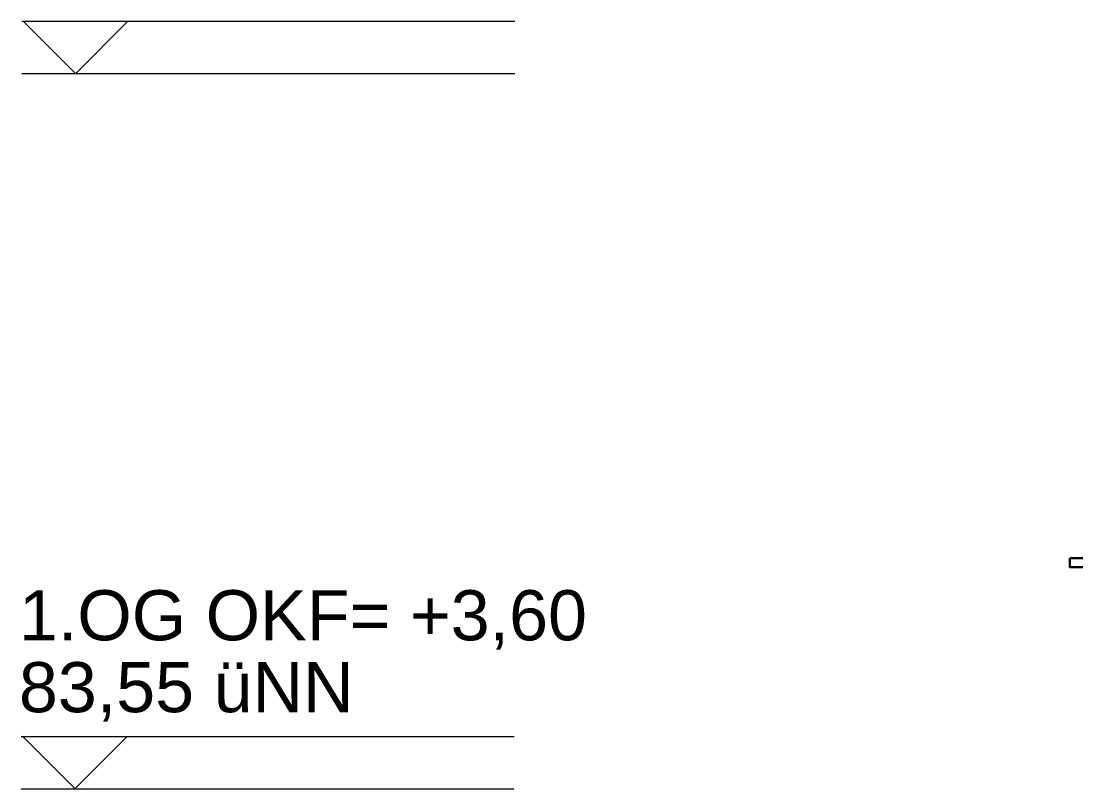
# Model space of a CAD drawing. Header units: millimetres. Extents: x 2 to 42044, y 4087 to 28530.
# Drawn here: x 3112 to 7389, y 12213 to 15324 of the extents above; entities that cross this region are included whole.
import ezdxf

# ---------------------------------------------------------------- set-up
doc = ezdxf.new("R2010")
doc.units = ezdxf.units.MM
doc.header["$LTSCALE"] = 50
doc.layers.add('05_Linien_stark', color=7, linetype='Continuous')
doc.layers.add('10_Text', color=7, linetype='Continuous')
doc.styles.add('PLAN', font='arial.ttf')

msp = doc.modelspace()

# ---------------------------------------------------------------- linework, layer by layer
at = {"layer": '05_Linien_stark', "lineweight": 15}
for p, q in [((3116, 15323.7), (5114.5, 15323.7)), ((3334.3, 15111), (3120.9, 15324.4)), ((3334.6, 15112.6), (3542.9, 15320.9)), ((3115.5, 15111.4), (5114, 15111.4)), ((3112.9, 12425.2), (5111.4, 12425.2)), ((3331.2, 12212.5), (3117.8, 12425.9)), ((3331.5, 12214.1), (3539.8, 12422.4)), ((3112.3, 12212.8), (5110.8, 12212.8))]:
    msp.add_line(p, q, dxfattribs=at)
at = {"layer": '05_Linien_stark', "lineweight": 30}
msp.add_lwpolyline([(7365, 13147.5), (7769.8, 13147.5), (7769.8, 13111.1), (7365, 13111.1)], close=True, dxfattribs=at)

# ---------------------------------------------------------------- texts
at = {"layer": '10_Text', "style": 'PLAN'}
for s, p in [('1.OG OKF= +3,60', (3103.5, 12814.7)), ('83,55 üNN', (3103.5, 12523.3))]:
    msp.add_text(s, height=203.2, dxfattribs=at).set_placement(p)

doc.saveas('drawing.dxf')
